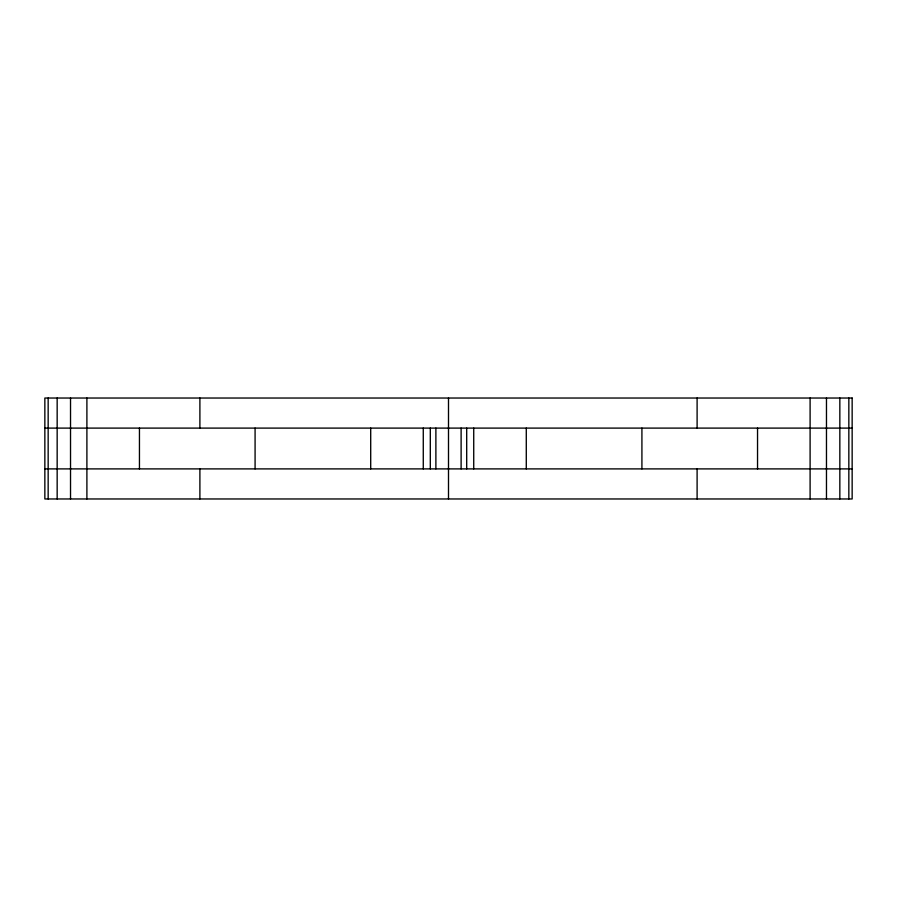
<?xml version="1.0" encoding="UTF-8"?>
<svg xmlns="http://www.w3.org/2000/svg" width="897" height="897" viewBox="0 0 897 897"><rect width="100%" height="100%" fill="white"/><g stroke="black" fill="none" stroke-linecap="round" stroke-linejoin="round"><path stroke-width="1.35" d="M44.85 428.104L852.15 428.104M44.85 468.896L852.15 468.896M848.842 398.033L848.842 498.967M839.839 398.033L839.839 498.967M826.473 398.033L826.473 498.967M810.103 398.033L810.103 498.967M757.539 428.104L757.539 468.896M697.104 398.033L697.104 428.104M697.104 468.896L697.104 498.967M641.916 428.104L641.916 468.896M526.281 428.104L526.281 468.896M473.728 428.104L473.728 468.896M466.698 428.104L466.698 468.896M461.114 428.104L461.114 468.896M448.5 398.033L448.5 498.967M435.886 428.104L435.886 468.896M430.302 428.104L430.302 468.896M423.272 428.104L423.272 468.896M370.708 428.104L370.708 468.896M255.084 428.104L255.084 468.896M199.896 398.033L199.896 428.104M199.896 468.896L199.896 498.967M139.45 428.104L139.45 468.896M86.897 398.033L86.897 498.967M70.527 398.033L70.527 498.967M57.161 398.033L57.161 498.967M48.158 398.033L48.158 498.967M852.15 398.033L44.85 398.033L44.85 498.967L852.15 498.967L852.15 398.033"/></g></svg>
